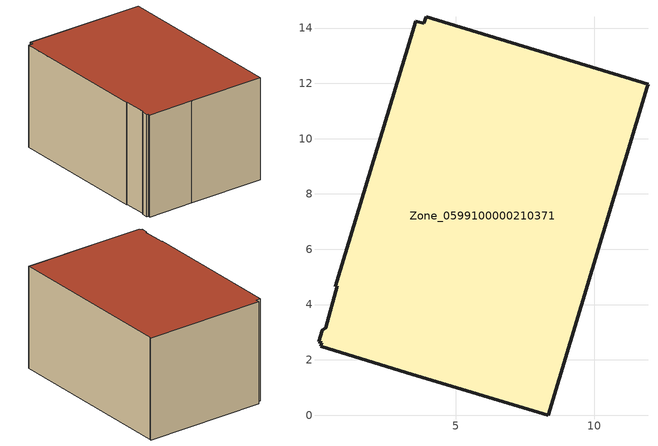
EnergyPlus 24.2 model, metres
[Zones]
Zone_0599100000210371
 floor ground (C_G): 3.85,14.17 3.92,14.41 11.95,11.96 11.93,11.88 8.35,0 3.22,1.54 0.11,2.5 0.15,2.62 0.04,2.66 0.17,3.08 0.29,3.16 0.71,4.68 0.64,4.64 3.56,14.25 z0
 wall outside (C_F): 3.56,14.25 0.64,4.64 0.71,4.68 0.29,3.16 0.17,3.08 0.04,2.66 0.15,2.62 0.11,2.5 3.22,1.54 8.35,0 11.93,11.88 11.95,11.96 3.92,14.41 3.85,14.17 3.56,14.25 z0:7.06
 roof outside (C_R): 3.92,14.41 3.85,14.17 3.56,14.25 0.64,4.64 0.71,4.68 0.29,3.16 0.17,3.08 0.04,2.66 0.15,2.62 0.11,2.5 3.22,1.54 8.35,0 11.93,11.88 11.95,11.96 z7.06
[BUILDING]
Pand.0599100000210371: North Axis=0; Terrain=City; Loads Convergence Tolerance Value=0.04; Temperature Convergence Tolerance Value=0.4; Solar Distribution=FullExterior; Maximum Number of Warmup Days=25; Minimum Number of Warmup Days=1
[Site:Location]
Rotterdam.The.Hague.AP_ZH_NLD Design_Conditions: Latitude=51.96; Longitude=4.45; Time Zone=1; Elevation=-4.5
[SITE:GROUNDTEMPERATURE:BUILDINGSURFACE]
18, 18, 18, 18, 18, 18, 18, 18, 18, 18, 18, 18
[MATERIAL] Thermal Absorptance=0.9; Solar Absorptance=0.7; Visible Absorptance=0.7
Name | Roughness | Thickness | Conductivity | Density | Specific Heat
G.D.1992-2005 | MediumSmooth | 0.15 | 0.06 | 540 | 1210
F.D.1992-2005 | Rough | 0.3 | 0.12 | 1920 | 840
R.D.1992-2005 | MediumRough | 0.2 | 0.08 | 1500 | 1000
[CONSTRUCTION]
C_G: G.D.1992-2005
C_F: F.D.1992-2005
C_R: R.D.1992-2005
[ZONE]
Zone_0599100000210371: Type=1; Multiplier=1; Ceiling Height=Autocalculate; Volume=Autocalculate; Floor Area=autocalculate; Part of Total Floor Area=Yes
[ZONEINFILTRATION:DESIGNFLOWRATE]
Infil_Zone_0599100000210371: Zone or ZoneList or Space or SpaceList=Zone_0599100000210371; Schedule=AlwaysOn; Design Flow Rate Calculation Method=Flow/Area; Flow Rate per Floor Area=0.0021; Constant Term Coefficient=1; Temperature Term Coefficient=0; Velocity Term Coefficient=0; Velocity Squared Term Coefficient=0
[HVACTEMPLATE:ZONE:IDEALLOADSAIRSYSTEM]
Zone_0599100000210371: Maximum Heating Supply Air Temperature=50; Minimum Cooling Supply Air Temperature=13; Maximum Heating Supply Air Humidity Ratio=0.0156; Minimum Cooling Supply Air Humidity Ratio=0.0077; Heating Limit=NoLimit; Cooling Limit=NoLimit; Dehumidification Control Type=ConstantSensibleHeatRatio; Cooling Sensible Heat Ratio=0.7; Dehumidification Setpoint=60; Humidification Control Type=None; Humidification Setpoint=30; Outdoor Air Method=None; Outdoor Air Flow Rate per Person=0.00944; Outdoor Air Flow Rate per Zone Floor Area=0; Outdoor Air Flow Rate per Zone=0; Demand Controlled Ventilation Type=None; Outdoor Air Economizer Type=NoEconomizer; Heat Recovery Type=None; Sensible Heat Recovery Effectiveness=0.7; Latent Heat Recovery Effectiveness=0.65
[ZONECONTROL:THERMOSTAT]
ThermostatControl_Zone_0599100000210371: Zone or ZoneList=Zone_0599100000210371; Control Type Schedule=DualSetpointControlType; Control 1=Thermostat_Zone_0599100000210371; Temperature Difference Between Cutout And Setpoint=0
[THERMOSTATSETPOINT:DUALSETPOINT]
Thermostat_Zone_0599100000210371: Heating Setpoint Temperature Schedule=HeatingSetpoint_Zone_0599100000210371; Cooling Setpoint Temperature Schedule=CoolingSetpoint_Zone_0599100000210371
[SCHEDULE:COMPACT]
HeatingSetpoint_Zone_0599100000210371: Through: 12/31, For: AllDays, Until: 24:00, 21
CoolingSetpoint_Zone_0599100000210371: Through: 12/31, For: AllDays, Until: 24:00, 24
DualSetpointControlType: Through: 12/31, For: AllDays, Until: 24:00, 4
AlwaysOn: Through: 12/31, For: AllDays, Until: 24:00, 1
